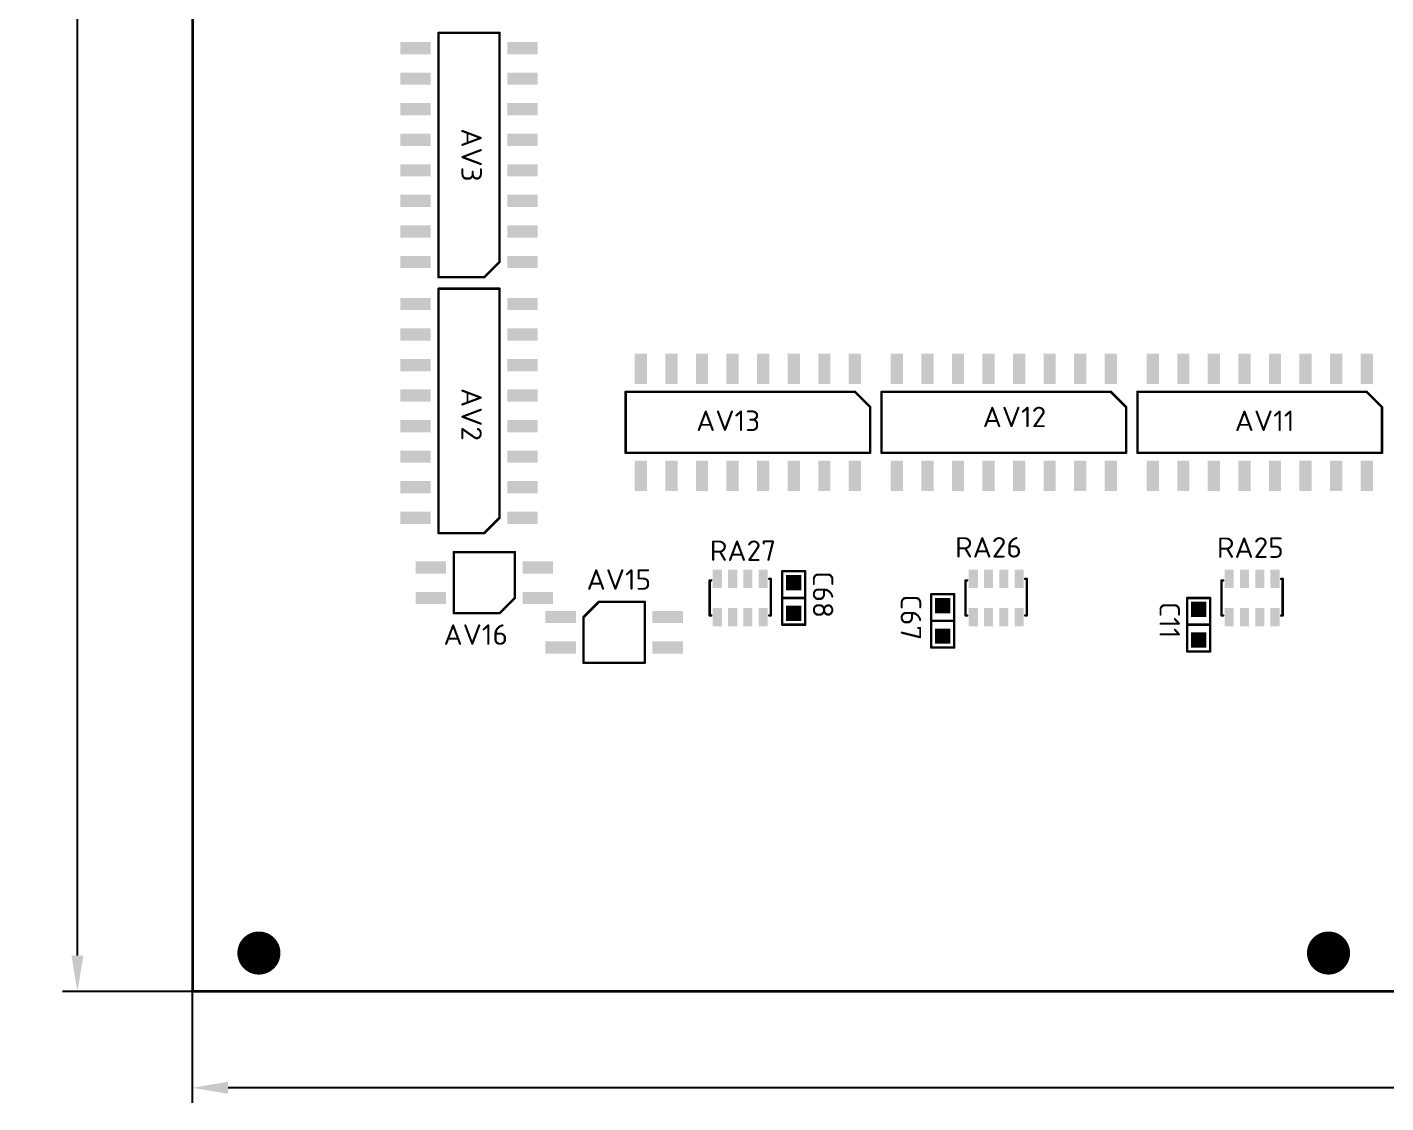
# Model space of a CAD drawing. Header units: millimetres. Extents: x -173 to 422, y 500 to 694.
# Drawn here: x -173 to -60, y 499.8 to 589.2 of the extents above; entities that cross this region are included whole.
import ezdxf

# ---------------------------------------------------------------- set-up
doc = ezdxf.new("R2010")
doc.units = ezdxf.units.MM
doc.layers.get('0').update_dxf_attribs({"color": 250})
for name, color, linetype, lineweight in [('BOARD', 7, 'Continuous', 35), ('TOP', 254, 'Continuous', 35), ('Доработки', 7, 'Continuous', 50)]:
    doc.layers.add(name, color=color, linetype=linetype, lineweight=lineweight)
doc.layers.add('РАЗМЕРЫ', color=7, linetype='Continuous')
doc.styles.get("Standard").update_dxf_attribs({"font": 'txt.shx'})
doc.styles.add('ГОСТ 2.304', font='CS_Gost2304.shx')
doc.dimstyles.new('ГОСТ', dxfattribs={"dimscale": 0, "dimtxt": 3, "dimasz": 3, "dimexe": 1.25, "dimexo": 0, "dimtad": 1, "dimtoh": 1, "dimdec": 3, "dimtxsty": 'ГОСТ 2.304', "dimcen": 5, "dimadec": 3, "dimazin": 2, "dimtfac": 0.75, "dimtdec": 4, "dimtmove": 1, "dimatfit": 3, "dimfxl": 1, "dimtolj": 1, "dimarcsym": 0})

# ---------------------------------------------------------------- blocks, each defined once
blk = doc.blocks.new('SHAPE_SQ_1000_400_0_0_0_0')
blk.add_solid([(-1.27, -0.508), (1.27, -0.508), (-1.27, 0.508), (1.27, 0.508)])
blk = doc.blocks.new('UNIT_DISC')
at = {"linetype": 'Continuous', "const_width": 0.5}
blk.add_lwpolyline([(0.25, 0, 1), (-0.25, 0, 1)], format="xyb", close=True, dxfattribs=at)
blk = doc.blocks.new('SHAPE_SQ_600_300_0_0_0_0')
blk.add_solid([(-0.762, -0.381), (0.762, -0.381), (-0.762, 0.381), (0.762, 0.381)])
blk = doc.blocks.new('SHAPE_SQ_500_500_0_0_0_0')
blk.add_solid([(-0.635, -0.635), (0.635, -0.635), (-0.635, 0.635), (0.635, 0.635)])
blk = doc.blocks.new('SHAPE_EL_1409_1409_0_0_0_0')
at = {"xscale": 3.581, "yscale": 3.581, "zscale": 3.581}
blk.add_blockref('UNIT_DISC', (0, 0), dxfattribs=at)
blk = doc.blocks.new('*D84')
at = {"layer": 'Defpoints', "color": 0}
for p in [(-159.25, 509), (74.08, 509.06), (-159.25, 501)]:
    blk.add_point(p, dxfattribs=at)
at = {"layer": 'РАЗМЕРЫ', "color": 0, "lineweight": -2}
for p, q in [((-159.25, 509), (-159.25, 499.75)), ((74.08, 509.06), (74.08, 499.75)), ((71.08, 501), (-156.25, 501))]:
    blk.add_line(p, q, dxfattribs=at)
at = {"layer": 'РАЗМЕРЫ', "color": 0}
for points in [[(-156.25, 501.5), (-156.25, 500.5), (-159.25, 501)], [(71.08, 500.5), (71.08, 501.5), (74.08, 501)]]:
    blk.add_solid(points, dxfattribs=at)
at = {"layer": 'РАЗМЕРЫ', "color": 0, "insert": (-42.58, 503.3), "char_height": 3, "attachment_point": 5, "style": 'ГОСТ 2.304'}
blk.add_mtext('\\A1;233', dxfattribs=at)
blk = doc.blocks.new('*D86')
at = {"layer": 'Defpoints', "color": 0}
for p in [(-168.78, 677.44), (-153.75, 677.44), (-159.25, 509)]:
    blk.add_point(p, dxfattribs=at)
at = {"layer": 'РАЗМЕРЫ', "color": 0, "lineweight": -2}
for p, q in [((-153.75, 677.44), (-170.03, 677.44)), ((-168.78, 512), (-168.78, 674.44)), ((-159.25, 509), (-170.03, 509))]:
    blk.add_line(p, q, dxfattribs=at)
at = {"layer": 'РАЗМЕРЫ', "color": 0}
for points in [[(-168.28, 674.44), (-169.28, 674.44), (-168.78, 677.44)], [(-169.28, 512), (-168.28, 512), (-168.78, 509)]]:
    blk.add_solid(points, dxfattribs=at)
at = {"layer": 'РАЗМЕРЫ', "color": 0, "insert": (-170.99, 593.22), "char_height": 3, "attachment_point": 5, "rotation": 90, "style": 'ГОСТ 2.304'}
blk.add_mtext('\\A1;168', dxfattribs=at)

msp = doc.modelspace()

# ---------------------------------------------------------------- linework, layer by layer
at = {"layer": 'BOARD', "linetype": 'Continuous'}
for p, q in [((-159.2183, 669.0518), (-159.2183, 509.0318)), ((-159.2183, 509.0318), (74.0808, 509.0318)), ((-159.2183, 509.0318), (74.0808, 509.0318))]:
    msp.add_line(p, q, dxfattribs=at)
at = {"layer": 'TOP', "linetype": 'Continuous', "const_width": 0.2007}
for points in [[(-138.7712, 547.1318), (-138.7712, 567.4518)], [(-138.7712, 567.4518), (-133.6912, 567.4518)], [(-133.6912, 567.4518), (-133.6912, 548.4018)], [(-123.2137, 553.7993), (-123.2137, 558.8793)], [(-123.2137, 558.8793), (-104.1637, 558.8793)], [(-104.1637, 558.8793), (-102.8937, 557.6093)], [(-101.9412, 553.7993), (-101.9412, 558.8793)], [(-101.9412, 558.8793), (-82.8912, 558.8793)], [(-82.8912, 558.8793), (-81.6212, 557.6093)], [(-102.8937, 557.6093), (-102.8937, 553.7993)], [(-81.6212, 557.6093), (-81.6212, 553.7993)], [(-102.8937, 553.7993), (-123.2137, 553.7993)], [(-81.6212, 553.7993), (-101.9412, 553.7993)], [(-133.6912, 548.4018), (-134.9612, 547.1318)], [(-134.9612, 547.1318), (-138.7712, 547.1318)], [(-137.5012, 545.5443), (-132.4212, 545.5443)], [(-137.5012, 540.4643), (-137.5012, 545.5443)], [(-132.4212, 545.5443), (-132.4212, 541.7343)], [(-116.2287, 543.1948), (-116.2287, 540.2738)], [(-116.2287, 543.1948), (-116.1017, 543.1948)], [(-111.1487, 543.3218), (-111.2757, 543.3218)], [(-111.1487, 543.3218), (-111.1487, 540.2738)], [(-108.2912, 543.9568), (-110.1962, 543.9568)], [(-110.1962, 543.9568), (-110.1962, 539.5118)], [(-108.2912, 543.9568), (-108.2912, 539.5118)], [(-94.9562, 543.1948), (-94.8292, 543.1948)], [(-94.9562, 543.1948), (-94.9562, 540.2738)], [(-89.8762, 543.3218), (-90.0032, 543.3218)], [(-89.8762, 543.3218), (-89.8762, 540.2738)], [(-73.6837, 543.1948), (-73.5567, 543.1948)], [(-73.6837, 543.1948), (-73.6837, 540.2738)], [(-68.6037, 543.3218), (-68.7307, 543.3218)], [(-68.6037, 543.3218), (-68.6037, 540.2738)], [(-97.8137, 542.0518), (-97.8137, 537.6068)], [(-95.9087, 542.0518), (-97.8137, 542.0518)], [(-95.9087, 542.0518), (-95.9087, 537.6068)], [(-132.4212, 541.7343), (-133.6912, 540.4643)], [(-126.7062, 540.1468), (-125.4362, 541.4168)], [(-125.4362, 541.4168), (-121.6262, 541.4168)], [(-121.6262, 541.4168), (-121.6262, 536.3368)], [(-108.2912, 541.7343), (-110.1962, 541.7343)], [(-74.6362, 541.7343), (-76.5412, 541.7343)], [(-76.5412, 541.7343), (-76.5412, 537.2893)], [(-74.6362, 541.7343), (-74.6362, 537.2893)], [(-133.6912, 540.4643), (-137.5012, 540.4643)], [(-126.7062, 536.3368), (-126.7062, 540.1468)], [(-116.2287, 540.2738), (-116.1017, 540.2738)], [(-111.1487, 540.2738), (-111.2757, 540.2738)], [(-95.9087, 539.8293), (-97.8137, 539.8293)], [(-94.9562, 540.2738), (-94.8292, 540.2738)], [(-89.8762, 540.2738), (-90.0032, 540.2738)], [(-73.6837, 540.2738), (-73.5567, 540.2738)], [(-68.6037, 540.2738), (-68.7307, 540.2738)], [(-108.2912, 539.5118), (-110.1962, 539.5118)], [(-74.6362, 539.5118), (-76.5412, 539.5118)], [(-95.9087, 537.6068), (-97.8137, 537.6068)], [(-121.6262, 536.3368), (-126.7062, 536.3368)], [(-74.6362, 537.2893), (-76.5412, 537.2893)]]:
    msp.add_lwpolyline(points, dxfattribs=at)
at = {"layer": 'TOP', "linetype": 'Continuous'}
for radius, start, end in [(0.0317, 90, 270), (0.0317, 90, 270), (0.00635, 90, 270), (0.00635, 90, 270), (0.0317, 270, 90), (0.0317, 270, 90), (0.00635, 270, 90), (0.00635, 270, 90)]:
    msp.add_arc((-159.2183, 509.0318), radius, start, end, dxfattribs=at)
at = {"layer": 'Доработки', "linetype": 'Continuous', "const_width": 0.2007}
for points in [[(-138.7712, 568.4043), (-138.7712, 588.7243)], [(-138.7712, 588.7243), (-133.6912, 588.7243)], [(-133.6912, 588.7243), (-133.6912, 569.6743)], [(-133.6912, 569.6743), (-134.9612, 568.4043)], [(-134.9612, 568.4043), (-138.7712, 568.4043)], [(-80.6687, 553.7993), (-80.6687, 558.8793)], [(-80.6687, 558.8793), (-61.6187, 558.8793)], [(-61.6187, 558.8793), (-60.3487, 557.6093)], [(-60.3487, 557.6093), (-60.3487, 553.7993)], [(-60.3487, 553.7993), (-80.6687, 553.7993)]]:
    msp.add_lwpolyline(points, dxfattribs=at)

# ---------------------------------------------------------------- block references
at = {"layer": 'TOP', "rotation": 270.0000000000178}
for p, xscale, yscale, zscale in [((-138.7712, 567.4518), 0.20066, 0.20066, 0.20066), ((-138.7712, 567.4518), 0.20066, 0.20066, 0.20066), ((-133.6912, 567.4518), 0.20066, 0.20066, 0.20066), ((-133.6912, 567.4518), 0.20066, 0.20066, 0.20066), ((-123.2137, 558.8793), 0.20066, 0.20066, 0.20066), ((-123.2137, 558.8793), 0.20066, 0.20066, 0.20066), ((-104.1637, 558.8793), 0.20066, 0.20066, 0.20066), ((-104.1637, 558.8793), 0.20066, 0.20066, 0.20066), ((-101.9412, 558.8793), 0.20066, 0.20066, 0.20066), ((-101.9412, 558.8793), 0.20066, 0.20066, 0.20066), ((-82.8912, 558.8793), 0.20066, 0.20066, 0.20066), ((-82.8912, 558.8793), 0.20066, 0.20066, 0.20066), ((-102.8937, 557.6093), 0.20066, 0.20066, 0.20066), ((-102.8937, 557.6093), 0.20066, 0.20066, 0.20066), ((-81.6212, 557.6093), 0.20066, 0.20066, 0.20066), ((-81.6212, 557.6093), 0.20066, 0.20066, 0.20066), ((-123.2137, 553.7993), 0.20066, 0.20066, 0.20066), ((-123.2137, 553.7993), 0.20066, 0.20066, 0.20066), ((-102.8937, 553.7993), 0.20066, 0.20066, 0.20066), ((-102.8937, 553.7993), 0.20066, 0.20066, 0.20066), ((-101.9412, 553.7993), 0.20066, 0.20066, 0.20066), ((-101.9412, 553.7993), 0.20066, 0.20066, 0.20066), ((-81.6212, 553.7993), 0.20066, 0.20066, 0.20066), ((-81.6212, 553.7993), 0.20066, 0.20066, 0.20066), ((-133.6912, 548.4018), 0.20066, 0.20066, 0.20066), ((-133.6912, 548.4018), 0.20066, 0.20066, 0.20066), ((-138.7712, 547.1318), 0.20066, 0.20066, 0.20066), ((-138.7712, 547.1318), 0.20066, 0.20066, 0.20066), ((-134.9612, 547.1318), 0.20066, 0.20066, 0.20066), ((-134.9612, 547.1318), 0.20066, 0.20066, 0.20066), ((-137.5012, 545.5443), 0.20066, 0.20066, 0.20066), ((-137.5012, 545.5443), 0.20066, 0.20066, 0.20066), ((-132.4212, 545.5443), 0.20066, 0.20066, 0.20066), ((-132.4212, 545.5443), 0.20066, 0.20066, 0.20066), ((-116.2287, 543.1948), 0.20066, 0.20066, 0.20066), ((-116.2287, 543.1948), 0.20066, 0.20066, 0.20066), ((-116.1017, 543.1948), 0.20066, 0.20066, 0.20066), ((-111.2757, 543.3218), 0.20066, 0.20066, 0.20066), ((-111.1487, 543.3218), 0.20066, 0.20066, 0.20066), ((-111.1487, 543.3218), 0.20066, 0.20066, 0.20066), ((-110.1962, 543.9568), 0.20066, 0.20066, 0.20066), ((-110.1962, 543.9568), 0.20066, 0.20066, 0.20066), ((-108.2912, 543.9568), 0.20066, 0.20066, 0.20066), ((-108.2912, 543.9568), 0.20066, 0.20066, 0.20066), ((-94.9562, 543.1948), 0.20066, 0.20066, 0.20066), ((-94.9562, 543.1948), 0.20066, 0.20066, 0.20066), ((-94.8292, 543.1948), 0.20066, 0.20066, 0.20066), ((-90.0032, 543.3218), 0.20066, 0.20066, 0.20066), ((-89.8762, 543.3218), 0.20066, 0.20066, 0.20066), ((-89.8762, 543.3218), 0.20066, 0.20066, 0.20066), ((-73.6837, 543.1948), 0.20066, 0.20066, 0.20066), ((-73.6837, 543.1948), 0.20066, 0.20066, 0.20066), ((-73.5567, 543.1948), 0.20066, 0.20066, 0.20066), ((-68.7307, 543.3218), 0.20066, 0.20066, 0.20066), ((-68.6037, 543.3218), 0.20066, 0.20066, 0.20066), ((-68.6037, 543.3218), 0.20066, 0.20066, 0.20066), ((-97.8137, 542.0518), 0.20066, 0.20066, 0.20066), ((-97.8137, 542.0518), 0.20066, 0.20066, 0.20066), ((-95.9087, 542.0518), 0.20066, 0.20066, 0.20066), ((-95.9087, 542.0518), 0.20066, 0.20066, 0.20066), ((-132.4212, 541.7343), 0.20066, 0.20066, 0.20066), ((-132.4212, 541.7343), 0.20066, 0.20066, 0.20066), ((-125.4362, 541.4168), 0.20066, 0.20066, 0.20066), ((-125.4362, 541.4168), 0.20066, 0.20066, 0.20066), ((-121.6262, 541.4168), 0.20066, 0.20066, 0.20066), ((-121.6262, 541.4168), 0.20066, 0.20066, 0.20066), ((-110.1962, 541.7343), 0.20066, 0.20066, 0.20066), ((-108.2912, 541.7343), 0.20066, 0.20066, 0.20066), ((-76.5412, 541.7343), 0.20066, 0.20066, 0.20066), ((-76.5412, 541.7343), 0.20066, 0.20066, 0.20066), ((-74.6362, 541.7343), 0.20066, 0.20066, 0.20066), ((-74.6362, 541.7343), 0.20066, 0.20066, 0.20066), ((-137.5012, 540.4643), 0.20066, 0.20066, 0.20066), ((-137.5012, 540.4643), 0.20066, 0.20066, 0.20066), ((-133.6912, 540.4643), 0.20066, 0.20066, 0.20066), ((-133.6912, 540.4643), 0.20066, 0.20066, 0.20066), ((-126.7062, 540.1468), 0.20066, 0.20066, 0.20066), ((-126.7062, 540.1468), 0.20066, 0.20066, 0.20066), ((-116.2287, 540.2738), 0.20066, 0.20066, 0.20066), ((-116.2287, 540.2738), 0.20066, 0.20066, 0.20066), ((-116.1017, 540.2738), 0.20066, 0.20066, 0.20066), ((-111.2757, 540.2738), 0.20066, 0.20066, 0.20066), ((-111.1487, 540.2738), 0.20066, 0.20066, 0.20066), ((-111.1487, 540.2738), 0.20066, 0.20066, 0.20066), ((-97.8137, 539.8293), 0.20066, 0.20066, 0.20066), ((-95.9087, 539.8293), 0.20066, 0.20066, 0.20066), ((-94.9562, 540.2738), 0.20066, 0.20066, 0.20066), ((-94.9562, 540.2738), 0.20066, 0.20066, 0.20066), ((-94.8292, 540.2738), 0.20066, 0.20066, 0.20066), ((-90.0032, 540.2738), 0.20066, 0.20066, 0.20066), ((-89.8762, 540.2738), 0.20066, 0.20066, 0.20066), ((-89.8762, 540.2738), 0.20066, 0.20066, 0.20066), ((-73.6837, 540.2738), 0.20066, 0.20066, 0.20066), ((-73.6837, 540.2738), 0.20066, 0.20066, 0.20066), ((-73.5567, 540.2738), 0.20066, 0.20066, 0.20066), ((-68.7307, 540.2738), 0.20066, 0.20066, 0.20066), ((-68.6037, 540.2738), 0.20066, 0.20066, 0.20066), ((-68.6037, 540.2738), 0.20066, 0.20066, 0.20066), ((-110.1962, 539.5118), 0.20066, 0.20066, 0.20066), ((-110.1962, 539.5118), 0.20066, 0.20066, 0.20066), ((-108.2912, 539.5118), 0.20066, 0.20066, 0.20066), ((-108.2912, 539.5118), 0.20066, 0.20066, 0.20066), ((-76.5412, 539.5118), 0.20066, 0.20066, 0.20066), ((-74.6362, 539.5118), 0.20066, 0.20066, 0.20066), ((-97.8137, 537.6068), 0.20066, 0.20066, 0.20066), ((-97.8137, 537.6068), 0.20066, 0.20066, 0.20066), ((-95.9087, 537.6068), 0.20066, 0.20066, 0.20066), ((-95.9087, 537.6068), 0.20066, 0.20066, 0.20066), ((-126.7062, 536.3368), 0.20066, 0.20066, 0.20066), ((-126.7062, 536.3368), 0.20066, 0.20066, 0.20066), ((-121.6262, 536.3368), 0.20066, 0.20066, 0.20066), ((-121.6262, 536.3368), 0.20066, 0.20066, 0.20066), ((-76.5412, 537.2893), 0.20066, 0.20066, 0.20066), ((-76.5412, 537.2893), 0.20066, 0.20066, 0.20066), ((-74.6362, 537.2893), 0.20066, 0.20066, 0.20066), ((-74.6362, 537.2893), 0.20066, 0.20066, 0.20066), ((-153.6937, 512.2068), 3.581, 3.581, 3.581), ((-64.7937, 512.2068), 3.581, 3.581, 3.581)]:
    msp.add_blockref('UNIT_DISC', p, dxfattribs=dict(at, xscale=xscale, yscale=yscale, zscale=zscale))
at = {"layer": 'TOP'}
for name, p, rotation in [('SHAPE_SQ_1000_400_0_0_0_0', (-140.6762, 566.1818), 180.0000000000177), ('SHAPE_SQ_1000_400_0_0_0_0', (-131.7862, 566.1818), 180.0000000000177), ('SHAPE_SQ_1000_400_0_0_0_0', (-140.6762, 563.6418), 180.0000000000177), ('SHAPE_SQ_1000_400_0_0_0_0', (-131.7862, 563.6418), 180.0000000000177), ('SHAPE_SQ_1000_400_0_0_0_0', (-140.6762, 561.1018), 180.0000000000177), ('SHAPE_SQ_1000_400_0_0_0_0', (-131.7862, 561.1018), 180.0000000000177), ('SHAPE_SQ_1000_400_0_0_0_0', (-121.9437, 560.7843), 270.0000000000178), ('SHAPE_SQ_1000_400_0_0_0_0', (-119.4037, 560.7843), 270.0000000000178), ('SHAPE_SQ_1000_400_0_0_0_0', (-116.8637, 560.7843), 270.0000000000178), ('SHAPE_SQ_1000_400_0_0_0_0', (-114.3237, 560.7843), 270.0000000000178), ('SHAPE_SQ_1000_400_0_0_0_0', (-111.7837, 560.7843), 270.0000000000178), ('SHAPE_SQ_1000_400_0_0_0_0', (-109.2437, 560.7843), 270.0000000000178), ('SHAPE_SQ_1000_400_0_0_0_0', (-106.7037, 560.7843), 270.0000000000178), ('SHAPE_SQ_1000_400_0_0_0_0', (-104.1637, 560.7843), 270.0000000000178), ('SHAPE_SQ_1000_400_0_0_0_0', (-100.6712, 560.7843), 270.0000000000178), ('SHAPE_SQ_1000_400_0_0_0_0', (-98.1312, 560.7843), 270.0000000000178), ('SHAPE_SQ_1000_400_0_0_0_0', (-95.5912, 560.7843), 270.0000000000178), ('SHAPE_SQ_1000_400_0_0_0_0', (-93.0512, 560.7843), 270.0000000000178), ('SHAPE_SQ_1000_400_0_0_0_0', (-90.5112, 560.7843), 270.0000000000178), ('SHAPE_SQ_1000_400_0_0_0_0', (-87.9712, 560.7843), 270.0000000000178), ('SHAPE_SQ_1000_400_0_0_0_0', (-85.4312, 560.7843), 270.0000000000178), ('SHAPE_SQ_1000_400_0_0_0_0', (-82.8912, 560.7843), 270.0000000000178), ('SHAPE_SQ_1000_400_0_0_0_0', (-140.6762, 558.5618), 180.0000000000177), ('SHAPE_SQ_1000_400_0_0_0_0', (-131.7862, 558.5618), 180.0000000000177), ('SHAPE_SQ_1000_400_0_0_0_0', (-140.6762, 556.0218), 180.0000000000177), ('SHAPE_SQ_1000_400_0_0_0_0', (-131.7862, 556.0218), 180.0000000000177), ('SHAPE_SQ_1000_400_0_0_0_0', (-140.6762, 553.4818), 180.0000000000177), ('SHAPE_SQ_1000_400_0_0_0_0', (-131.7862, 553.4818), 180.0000000000177), ('SHAPE_SQ_1000_400_0_0_0_0', (-121.9437, 551.8943), 270.0000000000178), ('SHAPE_SQ_1000_400_0_0_0_0', (-119.4037, 551.8943), 270.0000000000178), ('SHAPE_SQ_1000_400_0_0_0_0', (-116.8637, 551.8943), 270.0000000000178), ('SHAPE_SQ_1000_400_0_0_0_0', (-114.3237, 551.8943), 270.0000000000178), ('SHAPE_SQ_1000_400_0_0_0_0', (-111.7837, 551.8943), 270.0000000000178), ('SHAPE_SQ_1000_400_0_0_0_0', (-109.2437, 551.8943), 270.0000000000178), ('SHAPE_SQ_1000_400_0_0_0_0', (-106.7037, 551.8943), 270.0000000000178), ('SHAPE_SQ_1000_400_0_0_0_0', (-104.1637, 551.8943), 270.0000000000178), ('SHAPE_SQ_1000_400_0_0_0_0', (-100.6712, 551.8943), 270.0000000000178), ('SHAPE_SQ_1000_400_0_0_0_0', (-98.1312, 551.8943), 270.0000000000178), ('SHAPE_SQ_1000_400_0_0_0_0', (-95.5912, 551.8943), 270.0000000000178), ('SHAPE_SQ_1000_400_0_0_0_0', (-93.0512, 551.8943), 270.0000000000178), ('SHAPE_SQ_1000_400_0_0_0_0', (-90.5112, 551.8943), 270.0000000000178), ('SHAPE_SQ_1000_400_0_0_0_0', (-87.9712, 551.8943), 270.0000000000178), ('SHAPE_SQ_1000_400_0_0_0_0', (-85.4312, 551.8943), 270.0000000000178), ('SHAPE_SQ_1000_400_0_0_0_0', (-82.8912, 551.8943), 270.0000000000178), ('SHAPE_SQ_1000_400_0_0_0_0', (-140.6762, 550.9418), 180.0000000000177), ('SHAPE_SQ_1000_400_0_0_0_0', (-131.7862, 550.9418), 180.0000000000177), ('SHAPE_SQ_1000_400_0_0_0_0', (-140.6762, 548.4018), 180.0000000000177), ('SHAPE_SQ_1000_400_0_0_0_0', (-131.7862, 548.4018), 180.0000000000177), ('SHAPE_SQ_1000_400_0_0_0_0', (-139.4062, 544.2743), 180.0000000000177), ('SHAPE_SQ_1000_400_0_0_0_0', (-130.5162, 544.2743), 180.0000000000177), ('SHAPE_SQ_600_300_0_0_0_0', (-115.5937, 543.3218), 270.0000000000178), ('SHAPE_SQ_600_300_0_0_0_0', (-114.3237, 543.3218), 270.0000000000178), ('SHAPE_SQ_600_300_0_0_0_0', (-113.0537, 543.3218), 270.0000000000178), ('SHAPE_SQ_600_300_0_0_0_0', (-111.7837, 543.3218), 270.0000000000178), ('SHAPE_SQ_500_500_0_0_0_0', (-109.2437, 543.0043), 180.0000000000177), ('SHAPE_SQ_600_300_0_0_0_0', (-94.3212, 543.3218), 270.0000000000178), ('SHAPE_SQ_600_300_0_0_0_0', (-93.0512, 543.3218), 270.0000000000178), ('SHAPE_SQ_600_300_0_0_0_0', (-91.7812, 543.3218), 270.0000000000178), ('SHAPE_SQ_600_300_0_0_0_0', (-90.5112, 543.3218), 270.0000000000178), ('SHAPE_SQ_600_300_0_0_0_0', (-73.0487, 543.3218), 270.0000000000178), ('SHAPE_SQ_600_300_0_0_0_0', (-71.7787, 543.3218), 270.0000000000178), ('SHAPE_SQ_600_300_0_0_0_0', (-70.5087, 543.3218), 270.0000000000178), ('SHAPE_SQ_600_300_0_0_0_0', (-69.2387, 543.3218), 270.0000000000178), ('SHAPE_SQ_1000_400_0_0_0_0', (-139.4062, 541.7343), 180.0000000000177), ('SHAPE_SQ_1000_400_0_0_0_0', (-130.5162, 541.7343), 180.0000000000177), ('SHAPE_SQ_600_300_0_0_0_0', (-115.5937, 540.1468), 270.0000000000178), ('SHAPE_SQ_600_300_0_0_0_0', (-114.3237, 540.1468), 270.0000000000178), ('SHAPE_SQ_600_300_0_0_0_0', (-113.0537, 540.1468), 270.0000000000178), ('SHAPE_SQ_600_300_0_0_0_0', (-111.7837, 540.1468), 270.0000000000178), ('SHAPE_SQ_500_500_0_0_0_0', (-109.2437, 540.4643), 180.0000000000177), ('SHAPE_SQ_500_500_0_0_0_0', (-96.8612, 541.0993), 180.0000000000177), ('SHAPE_SQ_600_300_0_0_0_0', (-94.3212, 540.1468), 270.0000000000178), ('SHAPE_SQ_600_300_0_0_0_0', (-93.0512, 540.1468), 270.0000000000178), ('SHAPE_SQ_600_300_0_0_0_0', (-91.7812, 540.1468), 270.0000000000178), ('SHAPE_SQ_600_300_0_0_0_0', (-90.5112, 540.1468), 270.0000000000178), ('SHAPE_SQ_500_500_0_0_0_0', (-75.5887, 540.7818), 180.0000000000177), ('SHAPE_SQ_600_300_0_0_0_0', (-73.0487, 540.1468), 270.0000000000178), ('SHAPE_SQ_600_300_0_0_0_0', (-71.7787, 540.1468), 270.0000000000178), ('SHAPE_SQ_600_300_0_0_0_0', (-70.5087, 540.1468), 270.0000000000178), ('SHAPE_SQ_600_300_0_0_0_0', (-69.2387, 540.1468), 270.0000000000178), ('SHAPE_SQ_500_500_0_0_0_0', (-96.8612, 538.5593), 180.0000000000177), ('SHAPE_SQ_500_500_0_0_0_0', (-75.5887, 538.2418), 180.0000000000177), ('SHAPE_EL_1409_1409_0_0_0_0', (-153.6937, 512.2068), 270.0000000000178), ('SHAPE_EL_1409_1409_0_0_0_0', (-64.7937, 512.2068), 270.0000000000178)]:
    msp.add_blockref(name, p, dxfattribs=dict(at, rotation=rotation))
for p in [(-128.6112, 540.1468), (-119.7212, 540.1468), (-128.6112, 537.6068), (-119.7212, 537.6068)]:
    msp.add_blockref('SHAPE_SQ_1000_400_0_0_0_0', p, dxfattribs=at)
at = {"layer": 'Доработки', "xscale": 0.20066, "yscale": 0.20066, "zscale": 0.20066, "rotation": 270.0000000000178}
for p in [(-138.7712, 588.7243), (-138.7712, 588.7243), (-133.6912, 588.7243), (-133.6912, 588.7243), (-133.6912, 569.6743), (-133.6912, 569.6743), (-138.7712, 568.4043), (-138.7712, 568.4043), (-134.9612, 568.4043), (-134.9612, 568.4043), (-80.6687, 558.8793), (-80.6687, 558.8793), (-61.6187, 558.8793), (-61.6187, 558.8793), (-60.3487, 557.6093), (-60.3487, 557.6093), (-80.6687, 553.7993), (-80.6687, 553.7993), (-60.3487, 553.7993), (-60.3487, 553.7993)]:
    msp.add_blockref('UNIT_DISC', p, dxfattribs=at)
at = {"layer": 'Доработки'}
for p, rotation in [((-140.6762, 587.4543), 180.0000000000177), ((-131.7862, 587.4543), 180.0000000000177), ((-140.6762, 584.9143), 180.0000000000177), ((-131.7862, 584.9143), 180.0000000000177), ((-140.6762, 582.3743), 180.0000000000177), ((-131.7862, 582.3743), 180.0000000000177), ((-140.6762, 579.8343), 180.0000000000177), ((-131.7862, 579.8343), 180.0000000000177), ((-140.6762, 577.2943), 180.0000000000177), ((-131.7862, 577.2943), 180.0000000000177), ((-140.6762, 574.7543), 180.0000000000177), ((-131.7862, 574.7543), 180.0000000000177), ((-140.6762, 572.2143), 180.0000000000177), ((-131.7862, 572.2143), 180.0000000000177), ((-140.6762, 569.6743), 180.0000000000177), ((-131.7862, 569.6743), 180.0000000000177), ((-79.3987, 560.7843), 270.0000000000178), ((-76.8587, 560.7843), 270.0000000000178), ((-74.3187, 560.7843), 270.0000000000178), ((-71.7787, 560.7843), 270.0000000000178), ((-69.2387, 560.7843), 270.0000000000178), ((-66.6987, 560.7843), 270.0000000000178), ((-64.1587, 560.7843), 270.0000000000178), ((-61.6187, 560.7843), 270.0000000000178), ((-79.3987, 551.8943), 270.0000000000178), ((-76.8587, 551.8943), 270.0000000000178), ((-74.3187, 551.8943), 270.0000000000178), ((-71.7787, 551.8943), 270.0000000000178), ((-69.2387, 551.8943), 270.0000000000178), ((-66.6987, 551.8943), 270.0000000000178), ((-64.1587, 551.8943), 270.0000000000178), ((-61.6187, 551.8943), 270.0000000000178)]:
    msp.add_blockref('SHAPE_SQ_1000_400_0_0_0_0', p, dxfattribs=dict(at, rotation=rotation))

# ---------------------------------------------------------------- texts
at = {"layer": 'TOP'}
for s, p in [('AV2', (-136.8662, 559.1968)), ('C68', (-107.6562, 543.9568)), ('C67', (-100.352, 542.0113)), ('C11', (-78.8456, 541.4078))]:
    msp.add_text(s, height=1.7, rotation=270, dxfattribs=at).set_placement(p)
for s, p in [('AV13', (-117.3534, 555.6199)), ('AV12', (-93.5409, 555.9374)), ('RA26', (-95.8345, 545.0949)), ('RA25', (-74.0707, 545.0684)), ('RA27', (-116.2189, 544.8161)), ('AV15', (-126.4608, 542.4152)), ('AV16', (-138.3532, 537.8384))]:
    msp.add_text(s, height=1.7, dxfattribs=at).set_placement(p)
at = {"layer": 'Доработки'}
msp.add_text('AV3', height=1.7, rotation=270, dxfattribs=at).set_placement((-136.8662, 580.7868))
msp.add_text('AV11', height=1.7, dxfattribs=at).set_placement((-72.5859, 555.6199))

# ---------------------------------------------------------------- dimensions: what is measured, and where the dimension line sits
at = {"layer": 'РАЗМЕРЫ'}
dim = msp.add_linear_dim(base=(-168.775, 677.4365), p1=(-159.25, 509), p2=(-153.75, 677.4365), angle=90, text='168', dimstyle='ГОСТ', override={"dimscale": 1, "dimdec": 1, "dimlfac": 1, "dimpost": '*', "dimtxsty": 'ГОСТ 2.304', "dimsah": 1, "dimtolj": 1}, dxfattribs=at)
dim.commit()
dim.dimension.update_dxf_attribs({"geometry": '*D86', "text_midpoint": (-170.9868, 593.2182)})
dim = msp.add_linear_dim(base=(-159.25, 501), p1=(74.0808, 509.0635), p2=(-159.25, 509), text='233', dimstyle='ГОСТ', override={"dimscale": 1, "dimdec": 1, "dimlfac": 1, "dimpost": '*', "dimtxsty": 'ГОСТ 2.304', "dimsah": 1, "dimtolj": 1}, dxfattribs=at)
dim.commit()
dim.dimension.update_dxf_attribs({"geometry": '*D84', "text_midpoint": (-42.5846, 503.3033)})

doc.saveas('drawing.dxf')
